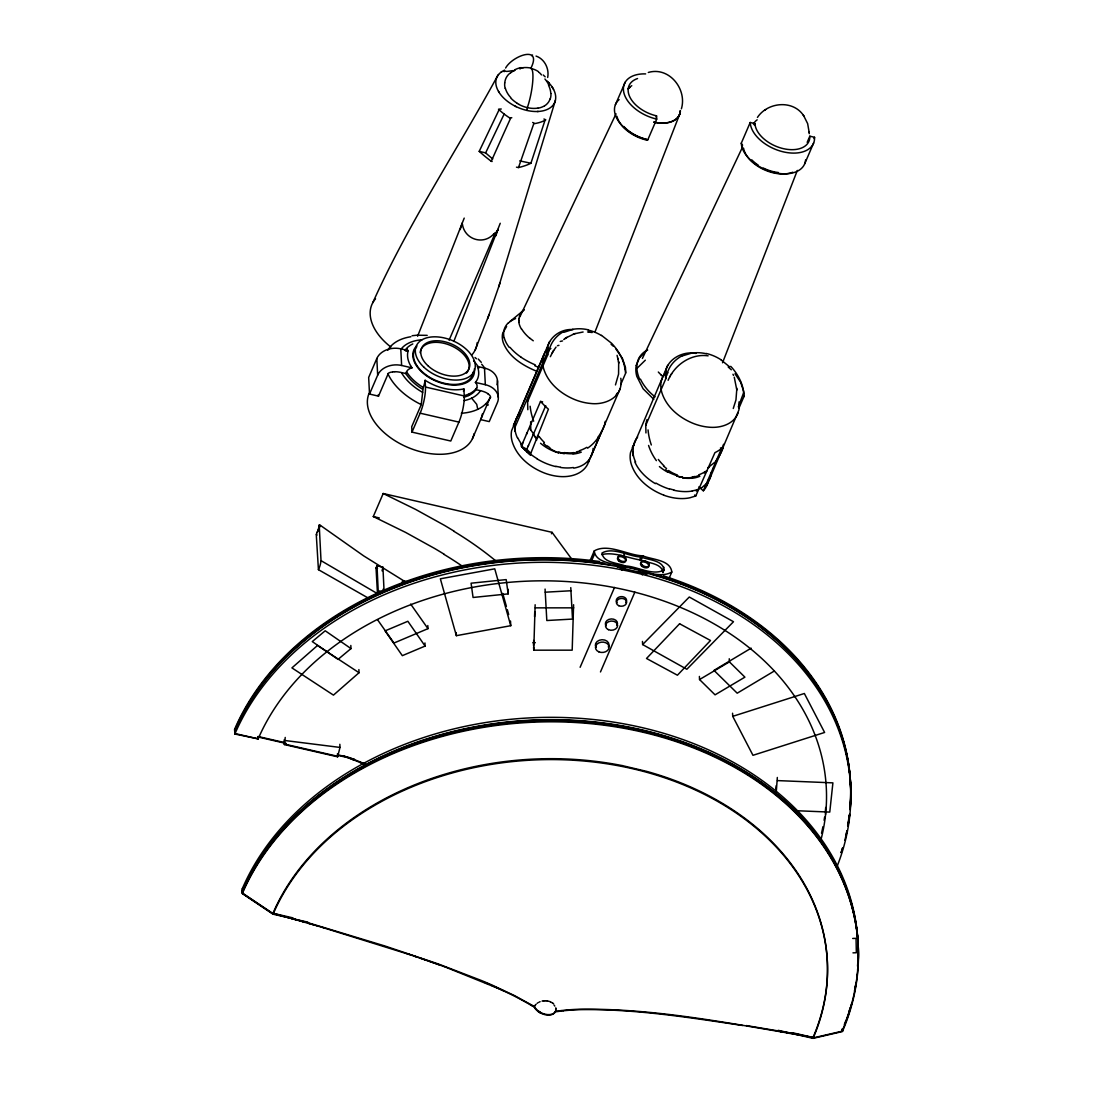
<?xml version="1.0" encoding="UTF-8"?>
<svg xmlns="http://www.w3.org/2000/svg" width="1093" height="1093" viewBox="0 0 1093 1093"><rect width="100%" height="100%" fill="white"/><g stroke="black" fill="none" stroke-linecap="round" stroke-linejoin="round"><path stroke-width="1.5" d="M809.216 133.701L809.175 132.034M528.985 395.543A51.972 32.203 19.8 0 0 527.591 401.582L527.823 409.711M533.507 645.498L533.698 640.43M534.559 616.725L534.75 611.643M573.593 604.73L572.186 650.171L533.753 650.185L535.146 604.743M530.597 454.934L530.16 453.827L531.116 454.592A41.192 24.019 22.3 0 0 537.005 458.609M537.455 438.225L537.633 435.547L538.521 436.776M530.665 421.72L530.761 430.027L533.452 433.661M738.868 408.304L743.882 396.663L743.609 391.116L740.576 382.085L734.988 373.779M521.634 446.477L520.569 443.608M555.886 1009.59L555.913 1008.798M547.675 77.466C549.396 68.777 544.642 59.008 536.048 56.071M518.97 318.514L518.956 318.773A29.046 17.707 23 0 0 518.888 319.539L518.915 320.085A27.038 16.395 24.2 0 0 518.915 320.468M775.852 788.9L776.208 785.648M776.262 791.96L777.328 777.465M527.618 401.582L547.661 355.02L548.303 351.7L547.347 352.165L514.748 427.855L514.899 431.243M594.264 550.899C608.05 542.852 628.325 555.572 642.793 555.818C652.015 559.794 670.446 559.589 671.812 572.022C658.027 580.069 637.752 567.349 623.283 567.089C614.061 563.127 595.63 563.319 594.264 550.899L589.551 561.857M664.066 569.904C653.04 576.353 636.809 566.174 625.237 565.969C617.859 562.786 603.104 562.95 602.011 553.003C613.036 546.568 629.267 556.747 640.853 556.952C648.217 560.122 662.973 559.958 664.066 569.904L662.877 572.664C662.208 563.278 648.477 563.264 641.714 560.203C628.694 558.496 615.017 551.528 601.642 554.575M555.831 1010.014L555.599 1010.957M526.812 110.407L527.345 107.606A25.371 5.274 -78.5 0 0 532.674 82.139A25.371 5.274 -78.5 0 0 530.733 68.244M723.607 444.264L722.077 448.116M605.276 421.365L604.689 423.647M339.841 744.292L339.991 747.421L337.628 756.807L284.385 744.565L285.232 737.447M543.781 354.993L543.057 357.63A52.696 32.08 23.3 0 0 543.631 368.669C548.276 383.848 561.884 394.682 576.284 400.188A36.643 22.311 23.3 0 0 590.548 403.467C602.68 404.984 618.119 399.778 620.715 386.389A52.696 32.08 23.3 0 0 620.797 378.26M588.567 462.011L589.277 459.388M636.249 365.349L639.542 357.794L643.668 353.613M706.788 485.634L738.868 410.08A52.696 32.08 23.3 0 0 738.95 401.951M530.87 68.272C542.552 44.799 512.521 55.538 505.608 68.026M681.39 108.835C687.319 89.271 669.203 66.304 648.299 72.466M555.408 100.378L498.654 286.967M460.208 229.585L462.243 223.013M417.608 336.248L464.211 218.108M495.908 235.787L497.861 229.448M453.814 341.412L500.239 223.273M477.778 409.342L476.726 404.342L471.643 398.18A45.004 27.393 23.3 0 0 480.155 391.171L480.483 390.693A23.158 17.597 -2.9 0 1 486.44 392.77L488.106 393.794M516.483 167.174L518.492 167.557A35.686 13.253 -3.6 0 0 530.911 163.253L545.243 119.588L543.918 119.014M475.291 349.746L489.104 314.483M487.669 318.65L500.02 282.991M401.814 583.279L402.634 580.929L408.673 582.036M518.492 167.557L534.012 123.044L532.66 122.471M550.216 98.889L550.503 98.028A23.8 17.146 35.8 0 0 550.968 93.697M594.947 332.067L679.737 114.055A28.91 17.652 23.1 0 0 680.365 110.584M722.541 362.767L797.344 170.412M733.266 408.495L735.958 399.929L736.778 389.354M615.468 384.914L618.57 374.12L618.679 362.384M530.228 454.729L548.413 409.206L546.5 407.443A41.247 8.881 37.2 0 1 540.529 401.418L531.13 423.428M421.242 404.601L423.21 387.455A7.706 1.762 -77.1 0 0 424.917 381.402A9.113 2.077 -77.1 0 0 425.122 380.282A37.476 22.816 23.3 0 0 463.883 388.903L464.252 395.967A18.977 4.331 -77.1 0 1 458.923 422.103L450.781 441.026L411.993 432.118L411.719 426.721L421.242 404.601A56.426 34.348 23.3 0 1 388.042 374.025L378.52 396.144L369.516 394.067L368.669 377.44L376.812 358.518A18.977 14.414 -2.9 0 1 400.776 348.831L408.236 350.539A37.504 22.83 23.3 0 0 410.954 366.292M319.211 525.064L320.399 525.378L316.273 534.34L317.134 534.983M813.233 1037.038L815.064 1032.625A284.576 216.25 -2.9 0 0 646.414 771.316L622.054 765.565M234.667 730.356L234.872 729.905A316.123 240.214 -2.9 0 1 604.019 563.114M820.884 840.052A291.776 221.715 -2.9 0 0 609.566 586.695A291.776 221.715 -2.9 0 0 258.153 738.868L234.858 734.018L234.845 731.149A316.205 240.282 -2.9 0 1 618.023 566.652M242.332 892.708L242.537 892.243A316.123 240.214 -2.9 0 1 641.605 731.108A316.123 240.214 -2.9 0 1 842.457 1030.193L842.457 1030.193M291.599 918.53L272.949 913.283L276.57 905.359M531.212 423.237L522.686 443.034M545.735 405.694L532.742 435.752M573.866 468.132A42.859 25.549 25.6 0 0 585.274 463.418A48.761 29.074 27.8 0 0 591.381 455.344L602.065 430.738M699.944 487.902L703.318 490.771L712.95 468.432M369.516 394.067L377.672 375.145L376.812 358.518M422.472 389.163A40.687 24.77 23.3 0 1 405.817 373.533L406.569 371.811A40.687 24.77 23.3 0 0 423.21 387.455M444.086 554.192A322.216 196.153 23.3 0 0 434.427 548.358L405.612 532.414L373.287 516.552L383.206 493.517L552.061 532.346L571.502 558.796M449.073 340.21L495.348 232.754M411.993 432.118L420.149 413.195A18.977 4.331 -77.1 0 0 425.464 387.045L425.122 380.282M857.527 966.171A316.123 240.214 -2.9 0 0 602.448 720.547A316.123 240.214 -2.9 0 0 242.345 888.595L242.291 893.568L273.004 914.158L307.898 922.178M468.624 395.516L469.362 393.794M463.774 397.251A40.687 24.77 23.3 0 0 475.988 389.668L476.726 387.947A40.687 24.77 23.3 0 1 464.019 395.666M625.251 82.125L615.414 104.668M472.477 438.594L490.17 397.51A56.426 34.348 23.3 0 1 461.328 413.263M573.074 329.58C559.097 328.351 544.478 340.456 547.661 355.02M549.533 341.631L511.62 430.628A52.696 32.08 23.3 0 0 512.193 441.654C516.839 456.847 530.447 467.667 544.847 473.187A36.643 22.311 23.3 0 0 559.11 476.466C569.617 477.491 582.118 474.526 587.474 464.552L620.004 389.012M656.046 117.047L656.551 115.872A28.91 17.597 23.3 0 1 630.046 97.427A28.91 17.597 23.3 0 1 637.547 78.546M616.93 116.309A30.741 18.718 23.3 0 0 646.687 140.095L647.78 139.849L656.715 119.11L656.551 115.872M526.484 434.249L527.086 432.869M551.446 533.78L552.061 532.346M615.701 396.253L616.958 393.343M620.715 384.613L625.729 372.973L625.456 367.426L622.423 358.395L616.001 349.063M742.612 145.219L741.273 143.224L750.208 122.484L754.949 123.577A28.91 17.597 23.3 0 0 783.353 148.648A28.91 17.597 23.3 0 0 809.817 136.188L814.558 137.281L813.998 138.579M754.32 125.012L754.949 123.577M696.036 353.408C680.925 350.347 662.221 361.988 665.815 378.711L645.758 425.273L645.949 432.951M667.686 365.322L630.524 452.57A52.696 32.08 23.3 0 0 631.098 463.61C635.743 478.789 649.351 489.623 663.752 495.129M591.75 560.49L594.442 554.233M623.393 555.968L624.581 553.208M580.123 667.29L614.512 587.447M621.931 570.218L623.283 567.089M807.18 142.336L809.817 136.188M804.694 163.786L813.629 143.046M639.665 559.712L640.853 556.952M640.771 560.518L642.793 555.818M600.467 671.963L634.855 592.119M642.26 574.891L643.613 571.762M662.741 570L663.929 567.24M738.294 406.897L743.486 393.111L743.882 396.663M712.663 469.088L721.681 448.226L720.465 447.925M738.158 412.703C733.99 424.453 720.014 428.388 708.701 427.158A36.643 22.311 23.3 0 1 694.438 423.879C680.037 418.359 666.429 407.539 661.784 392.346A52.696 32.08 23.3 0 1 661.21 381.32L663.027 376.156L666.375 371.565M669.107 578.279L671.812 572.022M842.375 1030.398L842.184 1029.06M522.932 442.487L521.853 446.6M533.165 434.768L526.84 449.223L523.629 447.515M528.11 446.34L528.534 445.384M663.738 495.197A37.572 22.871 23.3 0 0 689.984 497.752L695.763 495.976L714.931 452.652L716.707 451.723A41.247 15.316 -3.6 0 0 721.667 448.226M492.096 161.518L491.263 161.272L502.903 135.259L510.814 117.757L511.797 117.716M372.768 302.72C408.058 224.051 456.041 151.982 497.26 76.442L497.657 75.759A31.533 19.196 23.3 0 1 498.517 74.584M379.64 592.98L377.413 592.474L376.033 567.95L377.003 565.778L382.919 567.212L384.039 590.48M382.919 567.212L382.058 570.86M377.413 592.474L378.205 590.712L377.003 565.778M550.339 356.687L552.771 351.932M519.817 316.943L616.028 113.822M642.397 358.449L742.489 147.172M491.263 161.272A35.673 7.678 37.2 0 1 479.212 151.353L499.392 109.122L501.263 108.999M492.738 158.936A40.373 8.689 37.2 0 1 487.902 154.892L485.634 152.883L504.187 114M668.11 380.323C674.49 364.898 691.118 353.326 708.127 355.84M368.478 598.199L318.432 569.672L319.047 568.319A41.165 32.325 41.7 0 0 321.014 560.654L319.238 525.487M534.627 1006.147L535.119 1005.41M553.058 351.44L556.05 347.082M552.238 352.834L553.591 350.539M669.763 376.907L670.269 376.06M671.211 374.475L671.662 373.724M514.912 423.073L513.437 425.464L544.874 352.465L548.235 347.875M632.328 447.406L633.817 445.015M716.502 460.973L707.922 467.681M535.174 1005.328L535.693 1004.645A9.372 7.965 19.7 0 1 536.144 1004.276M757.449 117.429C767.464 102.168 792.671 99.504 803.41 115.325M476.753 387.96A7.842 5.957 -2.9 0 0 476.001 383.137A8.785 6.681 -2.9 0 0 475.4 382.427L476.275 381.266A37.504 22.83 23.3 0 0 477.436 366.456L484.486 368.081A18.977 14.414 -2.9 0 1 497.001 384.777M707.171 483.038L701.173 488.216A45.223 27.53 23.3 0 0 701.542 487.765M475.4 382.427L485.333 384.709A18.977 14.414 -2.9 0 1 497.383 402.675L489.24 421.597L480.647 419.63A56.426 34.348 23.3 0 0 482.327 413.974M519.325 413.687L519.462 413.523A47.245 29.388 21.4 0 1 519.735 413.181M506.606 326.52L502.78 332.982A36.643 22.311 23.3 0 0 503.286 342.737C508.723 356.714 522.495 365.281 535.734 370.869M642.629 644.556L689.273 597.024L733.485 621.726L686.841 669.258L642.629 644.556L642.465 641.427M639.637 379.175A52.122 31.096 26.8 0 1 636.987 369.762L636.836 368.478L645.335 360.171M498.107 230.145L497.042 231.156M531.745 55.634L532.551 55.033M359.037 672.714L333.461 695.121L291.927 667.891L317.503 645.485L359.037 672.714L358.873 669.585M704.316 473.023L706.87 470.851L705.6 471.725M350.99 648.586L338.051 659.38L312.27 641.591L325.208 630.784L350.99 648.586L350.826 645.457M510.103 321.369L524.094 309.947M696.282 491.112L698.81 489.063L697.826 489.445A41.192 23.937 22.9 0 1 692.347 490.866M493.708 234.011C483.161 245.638 464.334 239.271 462.394 224.01M537.196 1003.292L537.934 1002.759M548.645 349.992L550.886 348.489M563.728 339.527L565.709 338.133M666.867 373.628L667.96 372.85M501.14 72.138L502.015 71.551M765.633 109.628L764.553 110.379M566.324 337.737L573.839 334.021M564.999 338.598L567.007 337.3M751.164 648.149L713.989 670.378L737.201 693.194L774.39 670.965M729.4 661.88L744.907 677.154L715.054 694.834L699.547 679.545L729.4 661.88L729.25 658.751M538.972 1002.199L540.106 1001.68M513.546 70.922L514.94 70.294L514.12 70.43M519.708 160.862L530.897 163.253M563.906 332.299L572.841 329.403M682.059 355.99L692.62 352.848M427.8 625.538L427.964 628.653L393.945 643.039L377.618 619.84M425.109 646.072L402.333 655.663L385.091 630.88L407.853 621.275L425.109 646.072L424.945 642.957M574.672 333.734L583.102 331.999M573.224 334.239L575.26 333.529M732.734 716.339L804.352 693.495L824.6 732.46L752.968 755.304L732.734 716.339L732.57 713.223M576.708 452.775L574.126 453.322M694.861 476.466L692.279 476.999M234.858 734.018L234.735 728.99L236.566 728.566M236.361 729.031L234.53 729.455L234.735 731.641M746.259 1025.562L796.496 1034.019L813.288 1037.885L842.594 1031.095L842.498 1029.073M560.258 341.44L562.499 340.934M542.073 1001.106L543.153 1000.901M510.759 625.702L494.746 568.825L440.356 578.798L456.368 635.675L510.759 625.702L510.513 621.015M521.388 68.121L523 67.889M537.879 108.07L537.046 108.193A24.565 17.584 27.3 0 1 535.857 108.344A24.606 17.543 26.9 0 1 518.902 104.422M512.904 70.635C510.65 70.731 504.338 72.575 504.556 70.239A31.56 19.223 23.3 0 0 504.583 98.876A31.56 19.223 23.3 0 0 546.978 109.573A31.56 19.223 23.3 0 0 546.896 80.923M555.408 1011.817L563.264 1010.806M559.616 1010.793L555.449 1011.38A11.613 7.064 23.3 0 1 545.202 1014.222A11.613 7.064 23.3 0 1 534.436 1006.53L514.475 995.586L491.686 984.889A379.981 231.32 23.3 0 0 481.344 980.489L438.389 963.999L384.791 945.951L307.502 922.574L273.195 913.693L242.496 893.104L242.345 888.595M559.917 1010.752L561.174 1010.601M561.255 1010.588L564.985 1010.178A215.963 131.474 23.3 0 1 579.003 1009.249C647.357 1008.224 715.109 1020.63 782.219 1032.038M543.385 1000.874L544.533 1000.792M412.102 335.729L416.488 335.25M563.523 1010.765L568.073 1010.342A225.964 137.568 23.3 0 1 580.779 1009.645C635.156 1008.825 689.136 1017.501 742.748 1025.507M508.177 593.882L473.064 597.475L471.069 583.197L506.182 579.604L508.177 593.882L507.931 589.195M392.647 371.839L394.819 371.716M570.942 590.753L572.513 619.075L546.814 620.523L545.243 592.201L570.942 590.753L570.778 587.624M538.275 111.472L537.237 111.513M544.642 1000.778L545.831 1000.764M852.69 938.463L856.051 938.354L856.338 952.741L852.977 952.85M417.239 335.223L427.199 335.36M535.297 607.858L573.743 607.845M777.492 780.593L832.907 782.861L829.765 812.085L796.169 810.705M589.059 332.081L592.146 332.532M545.967 1000.778L546.965 1000.901M587.569 331.958L589.277 332.094M520.309 68.627L519.599 68.545A31.67 19.278 23.3 0 1 520.2 68.627M285.396 740.576L339.991 747.421M682.742 477.19L679.791 476.657M547.251 1000.942L548.426 1001.133M644.419 573.21L647.671 573.606A45.783 27.871 23.3 0 1 638.995 572.131A50.729 30.877 23.3 0 0 642.219 572.828M564.275 453.458L558.714 452.147M682.565 477.395L682.182 477.327A29.046 17.584 23.2 0 1 681.007 477.067M564.275 453.677L561.515 453.144A27.038 16.737 23.5 0 1 560.941 452.98M780.211 1031.696L794.283 1034.128M790.266 1033.431L786.236 1032.735M792.22 1033.773L796.291 1034.484M796.223 1034.47L813.069 1037.448L792.917 1032.844M644.46 573.333L646.578 573.716M681.021 477.122L680.229 476.958A27.038 16.723 23.6 0 1 679.668 476.808L679.614 476.616M618.474 565.054L621.439 565.682M542.647 401.869L540.516 401.418M622.928 565.996L625.906 566.639M642.37 572.91L619.881 567.691M627.396 566.966L636.03 568.934M377.672 375.145A18.977 14.414 -2.9 0 1 401.623 365.472L411.979 367.849L411.05 366.401M394.819 371.702A23.158 17.597 -2.9 0 1 401.322 372.522L405.817 373.533M475.988 389.668L480.483 390.693M425.464 387.045L464.252 395.967M485.688 404.342L488.38 404.97M420.149 413.195L458.923 422.103M373.287 516.552L379.312 517.945M258.03 736.491L284.426 742.557M286.175 743.472L257.825 736.942L257.948 739.333M337.546 755.277L354.337 759.143M284.508 744.087L337.751 756.329L337.669 754.798L348.366 757.258L365.103 763.898M258.153 738.868L235.05 733.553A316.123 240.214 -2.9 0 1 631.044 571.721A316.123 240.214 -2.9 0 1 836.937 866.776M242.468 890.973L242.386 890.945A316.205 240.282 -2.9 0 1 603.172 722.938A316.205 240.282 -2.9 0 1 857.663 969.464M842.197 1029.374L842.402 1031.56L813.096 1038.35L778.202 1030.33M272.949 913.283L293.088 917.915M377.522 568.305L376.033 567.95M679.504 476.794L677.182 475.947M637.369 569.248L640.047 569.877M479.212 151.353L485.634 152.883M378.205 590.712L382.632 591.791M679.163 476.712L676.895 476.097M642.725 570.532L645.416 571.188M560.955 453.008L560.163 452.803A29.046 17.584 23.2 0 1 558.988 452.42L558.605 452.365M648.094 571.858L649.433 572.199M289.809 918.024L299.646 920.825M294.29 919.295L296.968 920.06M299.304 920.73L310.385 923.913M302.337 921.604L305.015 922.369M308.813 923.462L313.568 924.842M312.557 924.555L318.309 926.222M316.915 925.812L323.46 927.725M323.063 927.615L409.492 954.544M407.02 953.711L411.979 955.364M411.228 955.118L421.884 958.739M414.452 956.211L416.925 957.044M419.685 957.987L426.83 960.446M423.906 959.435L433.798 962.892M616.794 566.529L617.859 566.912M428.128 960.897L443.143 966.239M549.301 1001.366L550.285 1001.762M435.533 963.507L439.017 964.75M443.061 966.212L445.794 967.209M445.357 967.045L499.528 988.96M364.912 764.362L350.02 758.46M360.116 762.477L361.318 762.955M351.741 759.157L354.132 760.113M350.552 758.679L343.12 755.687M550.448 1001.83L552.716 1003.114M484.964 982.552L488.885 984.219M491.481 985.353L503.436 990.764M500.553 989.425L510.814 994.302A227.016 138.196 23.3 0 1 519.489 998.742L531.717 1005.505M383.206 493.517L415.545 509.379L444.359 525.309A322.216 196.153 23.3 0 1 454.019 531.157M516.224 106.677L515.309 106.226M521.771 446.545L523.233 447.31M540.297 1012.323L538.548 1011.203M540.038 1012.746L538.371 1011.681M377.686 593.786L321.028 560.654M530.201 1004.631L533.261 1006.421M405.722 582.05L363.737 555.927L320.399 525.378M532.236 1005.806L533.849 1006.762M534.04 1006.885L534.245 1006.995A11.613 7.064 23.3 0 0 545.011 1014.687A11.613 7.064 23.3 0 0 555.258 1011.831M601.533 335.387L611.574 343.257A49.076 36.014 30.3 0 1 625.046 369.379M516.784 103.138L517.686 103.698A24.552 17.57 26.7 0 0 518.984 104.382M242.386 893.336L273.1 913.926M721.257 360.048L729.728 366.947M667.96 471.411L665.664 469.758M549.806 447.72L547.511 446.067M653.805 399.314L643.121 388.78L636.809 376.375A52.696 32.08 23.3 0 1 636.249 365.349M552.962 1003.292L553.659 1003.893M694.601 495.033L695.763 495.976M698.81 486.931L699.985 487.943M728.198 367.002L731.326 369.803M611.096 344.254L613.173 346.112M529.859 454.538L527.263 452.119M543.262 75.007L545.147 76.824M548.29 82.289L549.137 83.191M478.228 359.023L481.303 362.357M803.683 115.708L807.645 123.632L809.203 132.595M803.095 114.902L803.983 116.145M410.667 604.087L427.964 628.653M499.105 92.399L498.531 91.457M553.536 89.38L553.058 88.492A31.533 19.196 23.3 0 0 552.02 86.894M535.146 437.091L533.589 433.825M548.563 84.516L548.932 85.24M732.966 374.243L733.512 375.432M734.264 377.208L736.819 390.037M617.08 355.321L618.788 363.163M502.739 593.39L506.401 606.396M507.316 609.648L508.682 614.512M505.144 88.424L504.939 87.467A23.773 18.116 21.6 0 1 504.734 82.972M618.119 359.16L617.914 358.299M519.161 322.394L518.929 320.468M555.818 1007.787L555.9 1008.579M618.556 361.469L618.665 362.234M637.643 436.968A49.731 30.905 21.2 0 0 633.325 446.654L632.997 452.816M316.287 534.791L318.432 569.672M383.096 589.236L383.192 590.766M736.709 388.07L736.75 388.753M849.767 814.271L849.821 815.419M825.57 814.435L825.393 810.787A291.776 221.715 -2.9 0 0 825.707 807.467M699.397 676.43L699.547 679.545M646.687 140.109L646.646 139.344A29.566 18.007 23.3 0 1 623.789 126.474M545.079 589.072L545.243 592.201M533.589 647.056L533.753 650.185M497.465 380.665L498.312 397.305M484.486 368.081L485.333 384.709M456.205 632.56L456.368 635.675M400.776 348.831L401.623 365.472M337.464 753.692L337.628 756.807M284.153 739.879L284.385 744.565M632.902 451.532L633.093 455.781M636.836 368.478L636.809 367.221A52.122 31.11 26.4 0 1 638.039 360.103A48.761 29.046 25.4 0 1 645.198 351.304M628.721 88.437A28.91 17.597 23.3 0 1 630.115 87.235M656.715 119.11A33.91 20.644 23.3 0 1 623.884 92.837A33.91 20.644 23.3 0 1 645.649 73.9M647.78 139.849A33.91 20.644 23.3 0 1 618.898 121.801A33.91 20.644 23.3 0 1 619.103 99.6M628.065 88.888A28.883 18.581 24.3 0 1 631.768 85.719M523.848 309.77A34.184 21.068 26.2 0 0 520.91 312.981A30.836 18.759 26.1 0 0 519.12 318.569M521.416 329.089A30.59 18.704 22.7 0 1 518.847 322.339M530.009 338.447A34.184 20.685 24.2 0 1 521.675 329.061M533.275 340.797A38.651 23.909 23.9 0 1 530.132 338.379M538.617 367.289A52.122 29.689 22.3 0 1 534.873 365.8M535.283 364.884A48.761 27.202 22.3 0 1 521.238 357.356M521.252 357.315A42.859 25.002 22.2 0 1 510.007 347.355M509.311 347.478A37.886 23.281 20.7 0 1 504.242 337.778M504.092 337.764A36.233 22.379 20.5 0 1 503.627 334.554A37.599 23.185 20.9 0 1 508.368 322.804M508.518 322.913A42.859 26.546 21 0 1 515.595 318.555M504.146 71.701A8.266 3.156 -37.4 0 1 504.187 70.43M516.852 103.043A24.483 17.625 26.6 0 1 510.923 98.179M510.691 97.523A24.155 17.775 25.8 0 1 505.403 88.424M504.788 82.781A23.431 17.966 19.5 0 1 506.086 77.986A23.103 17.707 16 0 1 508.996 73.996M509.625 73.518A23.008 17.543 14.3 0 1 510.704 72.644M510.759 72.684A22.967 17.447 13.5 0 1 513.587 70.963M514.571 69.952A18.581 13.867 4.9 0 1 521.183 67.602M522.946 67.698A17.16 11.64 1.2 0 1 530.815 68.067M530.788 68.463A17.119 11.19 1.3 0 1 538.248 71.523M538.617 72.056A18.431 12.583 -1.1 0 1 541.486 74.925M544.929 78.997A22.967 15.753 39.9 0 1 548.59 84.421M548.549 85.295A23.377 16.217 39.4 0 1 550.804 93.411M550.134 98.848A24.169 17.584 33.5 0 1 544.628 105.843M544.205 105.994A24.483 17.707 28.6 0 1 538.057 108.18M477.204 342.642A56.426 34.348 23.3 0 1 471.93 354.842M390.829 347.014A56.426 34.348 23.3 0 1 375.527 298.799M497.178 231.279A47.095 42.805 -25.2 0 1 493.831 234.162M545.803 119.847A32.448 16.081 7.4 0 1 534.545 123.618M510.417 118.386A32.421 13.171 31.9 0 1 498.49 109.218M645.335 351.399A42.859 24.907 22.9 0 1 647.684 350.047M662.604 376.361A34.184 20.453 23 0 1 660.759 374.708M660.882 374.653A38.651 23.54 22.2 0 1 658.314 372.03M640.498 379.216A48.761 28.746 27.6 0 0 648.135 390.474A42.859 25.918 25.8 0 0 655.076 396.855M753.446 124.042A28.91 17.597 23.3 0 1 757.148 119.834M814.558 137.281A33.91 20.644 23.3 0 1 783.517 151.9A33.91 20.644 23.3 0 1 750.208 122.484M805.596 159.961A33.91 20.644 23.3 0 1 773.134 172.27A33.91 20.644 23.3 0 1 741.273 143.224M792.767 172.229A30.741 18.718 23.3 0 1 762.832 169.087A30.741 18.718 23.3 0 1 743.513 148.115M778.407 172.53A28.91 17.597 23.3 0 1 763.256 168.049M758.255 165.18A28.91 17.597 23.3 0 1 751.765 159.851M378.52 396.144A56.426 34.348 23.3 0 1 378.028 395.051M387.783 350.293A56.426 34.348 23.3 0 1 410.872 336.74M475.031 357.507A56.426 34.348 23.3 0 1 476.439 358.777M481.685 364.229A56.426 34.348 23.3 0 1 485.114 368.655M471.643 398.18A45.045 27.421 23.3 0 1 464.183 400.584M400.871 349.405A45.045 27.421 23.3 0 1 421.939 339.814M473.583 360.827A45.045 27.421 23.3 0 1 478.953 367.931M422.649 392.36A45.004 27.393 23.3 0 1 401.787 373.219M405.011 350.375A40.687 24.77 23.3 0 1 412.799 343.926M405.38 350.621A40.687 24.77 23.3 0 1 407.32 348.667M474.362 368.847A32.462 19.756 23.3 0 1 437.132 381.553A32.462 19.756 23.3 0 1 416.816 345.839M474.075 433.689A56.426 34.348 23.3 0 1 410.708 448.567A56.426 34.348 23.3 0 1 369.12 393.289M473.324 371.811A31.574 19.223 23.3 0 1 435.383 380.282A31.574 19.223 23.3 0 1 416.72 346.823M420.136 352.697A25.836 15.726 23.3 0 1 451.136 345.702A25.836 15.726 23.3 0 1 466.492 373.068M487.97 393.958A6.257 4.755 -2.9 0 1 490.648 397.469M477.436 366.456A8.348 6.339 -2.9 0 1 477.996 367.139A8.129 6.175 -2.9 0 1 478.474 367.986M408.236 350.539A8.348 6.339 -2.9 0 0 407.238 350.867A8.129 6.175 -2.9 0 0 406.186 351.359M387.687 373.792A6.257 4.755 -2.9 0 1 392.647 372.03M406.528 371.811A7.842 5.957 -2.9 0 1 410.927 368.177A8.785 6.681 -2.9 0 1 411.979 367.849M463.883 388.903A9.209 2.104 -77.1 0 1 463.705 390.023A7.678 1.749 -77.1 0 1 463.446 391.253M625.169 369.393A54.431 39.731 31.1 0 1 625.579 372.945M548.768 351.85A49.076 37.176 28.1 0 1 563.387 331.726M517.317 437.692A52.478 32.421 20.1 0 1 514.803 427.869A52.478 32.53 19.7 0 1 516.497 418.195M593.116 448.362A52.15 31.096 26.7 0 1 591.477 455.385M573.401 467.517A37.886 21.956 22.8 0 1 560.559 467.49M560.463 467.148A36.233 20.931 22.5 0 1 555.913 466.301M555.927 466.615A37.599 21.874 22.6 0 1 536.868 458.732M516.661 418.264A49.786 30.768 17.7 0 1 519.284 414.493M530.651 430.027A42.231 25.481 24.8 0 1 530.119 428.825M533.657 421.201A60.033 47.914 47.9 0 1 530.132 406.254M605.071 423.783A60.033 52.874 18.9 0 1 598.035 437.077M598.336 437.268A50.415 44.062 33.2 0 1 587.569 448.185M586.859 447.297A43.119 36.547 21.6 0 1 579.864 450.548M580.069 450.863A38.282 33.241 30.1 0 1 576.38 451.887M573.921 452.611A33.159 29.06 34.5 0 1 564.302 452.598M558.578 452.693A33.637 30.536 43.6 0 1 549.506 448.198M547.183 446.518A38.282 34.348 40.8 0 1 543.549 443.362M544.41 442.515A43.119 35.55 41.4 0 1 539.068 436.449M588.116 330.045A36.274 27.653 29.2 0 1 601.451 335.524M572.814 329.335A36.452 28.035 29.4 0 1 588.13 329.772M557.485 345.716A38.965 23.718 23.3 0 1 558.933 345.333M530.515 452.994A43.693 4.058 40.7 0 1 526.402 448.922M525.132 450.097A28.869 2.924 40.5 0 1 521.375 446.299M530.132 454.674A26.013 2.623 40.5 0 1 525.419 450.275M536.854 439.851A39.403 37.271 -43.5 0 1 535.269 437.009M521.129 443.526A49.786 30.331 21 0 1 517.699 437.692M540.543 443.28A34.184 21.874 22.6 0 0 549.355 449.237A30.836 19.701 23.3 0 0 558.55 452.857M572.869 453.677A30.59 18.417 23.1 0 1 564.179 453.171M581.298 452.133A34.184 21.163 23.6 0 1 573.074 454.019M527.55 452.283A38.282 3.771 40.6 0 1 521.648 446.545M665.746 378.697A54.431 40.742 24.6 0 1 666.402 375.377M730.725 366.333A49.076 37.039 29.2 0 1 743.732 393.138M635.62 462.079A52.15 32.298 19.8 0 1 632.956 452.803M634.924 462.079A48.761 30.495 18.9 0 0 642.561 473.419A42.859 26.232 20.8 0 0 655.39 483.652M669.312 489.036A37.886 22.01 22.4 0 1 655.964 483.092M673.93 489.965A36.233 20.931 22.5 0 1 669.353 488.708M692.443 490.989A37.599 21.874 22.6 0 1 673.957 490.265M709.398 466.561A42.231 25.918 21.7 0 1 708.974 467.544M645.949 425.314A50.374 31.287 21.1 0 1 647.029 419.562M723.211 447.488A60.033 52.122 18.2 0 1 716.079 460.686M651.319 444.974A60.033 48.679 49.3 0 1 648.053 429.904M656.374 460.659A50.415 43.242 40.4 0 1 648.573 445.438M663.806 465.604A43.119 34.279 43.1 0 1 658.341 459.443M666.566 468.569A38.282 32.271 41.2 0 1 663.492 465.905M677.4 475.018A33.159 28.65 40.2 0 1 668.547 470.496M692.375 477.34A33.637 30.549 43.3 0 1 682.742 477.696M699.124 475.387A38.282 34.279 41.6 0 1 694.984 476.794M705.436 471.52A43.119 37.012 27 0 1 698.823 474.813M666.703 375.473A49.076 36.684 25.5 0 1 681.964 355.881M692.675 352.971A36.274 27.68 28.8 0 1 706.269 353.736M706.283 353.463A36.452 28.035 29.3 0 1 721.325 359.966M707.034 482.956A49.786 29.634 25.2 0 0 709.89 478.529A52.478 31.328 26.4 0 0 711.311 472.682M699.875 476.234A34.184 21.546 25.5 0 1 691.596 478.324M691.514 478.201A30.836 19.551 24.9 0 1 682.66 477.887M676.95 475.605A30.59 18.403 23.2 0 1 668.165 471.998M667.946 472.313A34.184 21.163 23.6 0 1 659.407 466.574M708.401 479.895A51.221 31.178 23.3 0 1 703.359 490.798M453.868 531.307A236.867 144.194 23.3 0 1 495.703 560.818M443.949 554.356A236.867 144.194 23.3 0 1 463.077 566.707M319.211 525.064A46.22 35.113 -2.9 0 1 317.216 532.346M242.304 891.601A316.205 240.282 -2.9 0 1 603.186 723.361A316.205 240.282 -2.9 0 1 857.663 970.106M857.158 975.038A316.205 240.282 -2.9 0 1 856.748 978.317M856.01 983.249A316.205 240.282 -2.9 0 1 854.535 991.269M851.488 1003.907A316.205 240.282 -2.9 0 1 846.569 1019.154M276.597 905.373A284.576 216.25 -2.9 0 1 622.081 765.578M554.096 1005.177A11.326 7.788 9.8 0 1 554.793 1006.093M857.158 974.396A316.205 240.282 -2.9 0 1 856.748 977.675M856.024 982.593A316.205 240.282 -2.9 0 1 854.562 990.627M850.163 1007.951A316.205 240.282 -2.9 0 1 848.728 1012.487M846.078 1020.001A316.205 240.282 -2.9 0 1 844.342 1024.483M242.496 893.104A316.205 240.282 -2.9 0 1 641.673 731.927A316.205 240.282 -2.9 0 1 842.594 1031.095M273.277 913.721A284.535 216.209 -2.9 0 1 632.464 768.68A284.535 216.209 -2.9 0 1 813.26 1037.885M596.136 647.466A6.831 5.192 -2.9 0 1 602.024 639.719A6.831 5.192 -2.9 0 1 608.336 647.001M617.053 602.708A5.151 3.921 -2.9 0 1 618.105 597.611A5.151 3.921 -2.9 0 1 624.854 597.543A5.151 3.921 -2.9 0 1 625.715 602.612M606.068 625.811A6.066 4.618 -2.9 0 1 611.315 618.925A6.066 4.618 -2.9 0 1 616.917 625.401M651.291 573.962A316.205 240.282 -2.9 0 1 850.081 809.462M849.575 814.408A316.205 240.282 -2.9 0 1 847.867 825.871M846.952 830.639A316.205 240.282 -2.9 0 1 845.914 835.38M842.525 847.977A316.205 240.282 -2.9 0 1 841.091 852.499M234.722 730.957A316.205 240.282 -2.9 0 1 609.894 564.808M532.851 642.739A205.443 156.108 -2.9 0 1 535.338 642.684M625.346 568.975A44.936 27.352 23.3 0 1 617.422 566.761M623.256 568.51A50.073 30.481 23.3 0 1 621.111 567.923M663.615 575.929A316.205 240.282 -2.9 0 1 849.999 807.618M234.735 728.99A316.205 240.282 -2.9 0 1 599.538 561.515M646.632 573.101A316.205 240.282 -2.9 0 1 850.122 809.667M849.616 814.599A316.205 240.282 -2.9 0 1 847.936 826.076M847.02 830.83A316.205 240.282 -2.9 0 1 844.821 840.312M842.621 848.168A316.205 240.282 -2.9 0 1 841.186 852.704M660.5 575.902A316.123 240.214 -2.9 0 1 849.944 808.615M849.234 815.173A316.123 240.214 -2.9 0 1 847.649 825.529M824.6 817.113A291.776 221.715 -2.9 0 1 824.108 820.296M822.933 826.704A291.776 221.715 -2.9 0 1 821.512 833.153M679.6 623.761L646.51 658.478L677.428 675.214L710.505 640.498L679.6 623.761M653.86 122.129A28.91 17.597 23.3 0 0 680.338 110.844A28.91 17.597 22.8 0 1 653.928 122.102M423.838 367.139A31.574 19.223 23.3 0 0 474.157 371.251A31.574 19.223 23.3 0 0 437.897 336.945A31.574 19.223 23.3 0 0 423.838 367.139M427.773 365.595A25.836 15.726 23.3 0 0 468.924 368.887A25.836 15.726 23.3 0 0 439.195 340.852A25.836 15.726 23.3 0 0 427.773 365.595M642.083 564.917A4.399 2.678 23.3 0 0 649.133 565.6A4.399 2.678 23.3 0 0 644.187 560.777A4.399 2.678 23.3 0 0 642.083 564.917M641.605 566.037A4.399 2.678 23.3 0 0 648.655 566.721A4.399 2.678 23.3 0 0 643.709 561.898A4.399 2.678 23.3 0 0 641.605 566.037M619.034 559.616A4.399 2.678 23.3 0 0 626.084 560.299A4.399 2.678 23.3 0 0 621.152 555.476A4.399 2.678 23.3 0 0 619.034 559.616M618.556 560.736A4.399 2.678 23.3 0 0 625.606 561.419A4.399 2.678 23.3 0 0 620.674 556.597A4.399 2.678 23.3 0 0 618.556 560.736M598.8 651.824A6.831 5.192 -2.9 0 0 609.115 647.206A6.831 5.192 -2.9 0 0 598.964 642.821A6.831 5.192 -2.9 0 0 598.8 651.824M618.87 605.754A5.151 3.921 -2.9 0 0 626.658 602.27A5.151 3.921 -2.9 0 0 619.007 598.964A5.151 3.921 -2.9 0 0 618.87 605.754M608.446 629.677A6.066 4.618 -2.9 0 0 617.613 625.592A6.066 4.618 -2.9 0 0 608.596 621.685A6.066 4.618 -2.9 0 0 608.446 629.677"/></g></svg>
